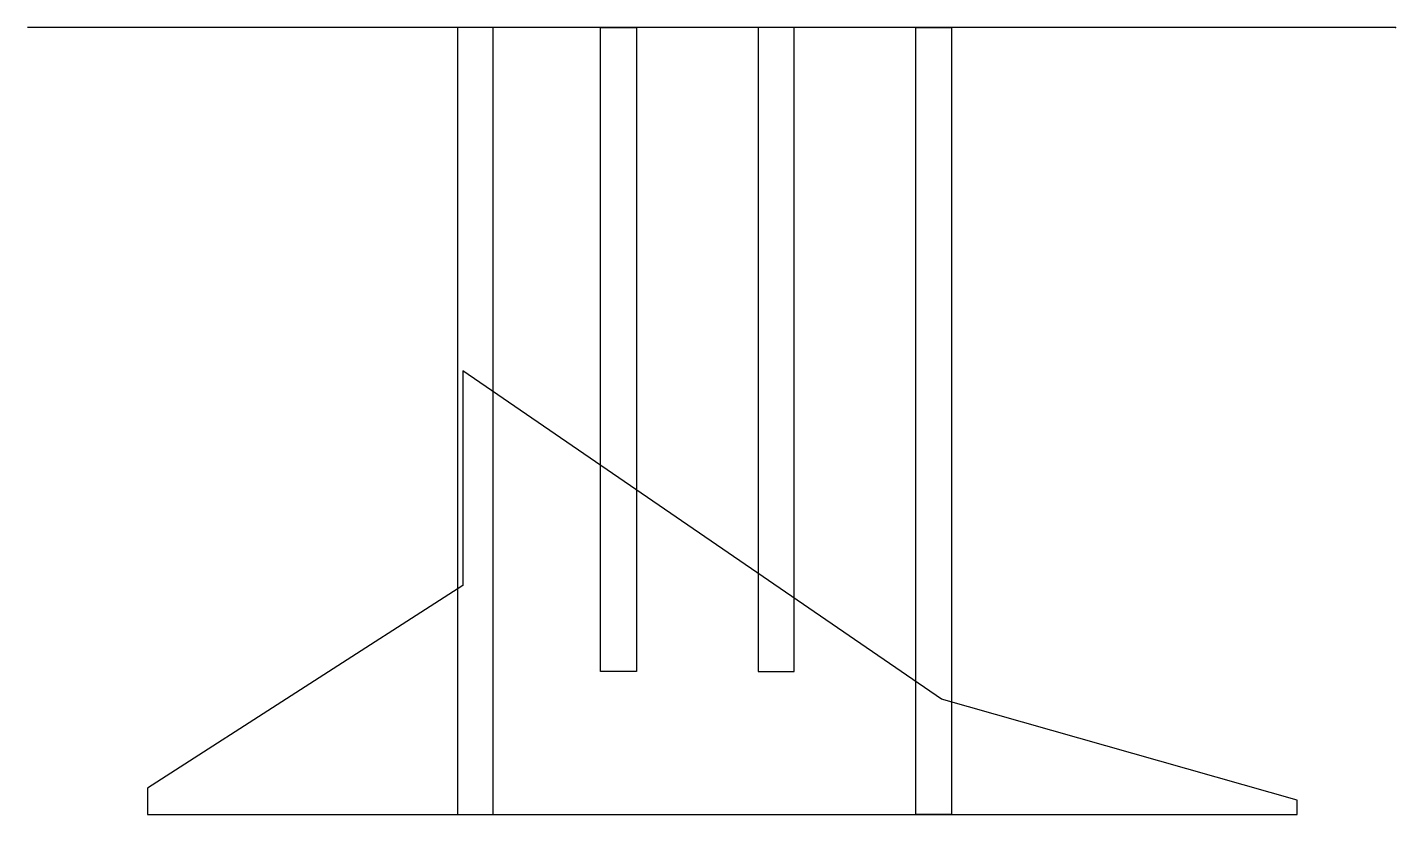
# Model space of a CAD drawing. Header units: millimetres. Extents: x -95.5 to 0, y -55 to 0.
import ezdxf

# ---------------------------------------------------------------- set-up
doc = ezdxf.new("R2010")
doc.units = ezdxf.units.MM
doc.layers.get('0').update_dxf_attribs({"linetype": 'CONTINUOUS'})

msp = doc.modelspace()

# ---------------------------------------------------------------- linework, layer by layer
msp.add_line((0, 0), (-95.52, 0))
for points in [[(-65.5, -55), (-63, -55), (-63, 0), (-65.5, 0)], [(-55.5, 0), (-53, 0), (-53, -45), (-55.5, -45)], [(-44.5, -45), (-42, -45), (-42, 0), (-44.5, 0)], [(-31, -55), (-33.5, -55), (-33.5, 0), (-31, 0)], [(-6.865, -55), (-6.865, -53.992), (-31.711, -46.929), (-65.121, -24), (-65.121, -39), (-87.135, -53.151), (-87.135, -55)]]:
    msp.add_lwpolyline(points, close=True)
msp.add_point((0, 0))

doc.saveas('drawing.dxf')
